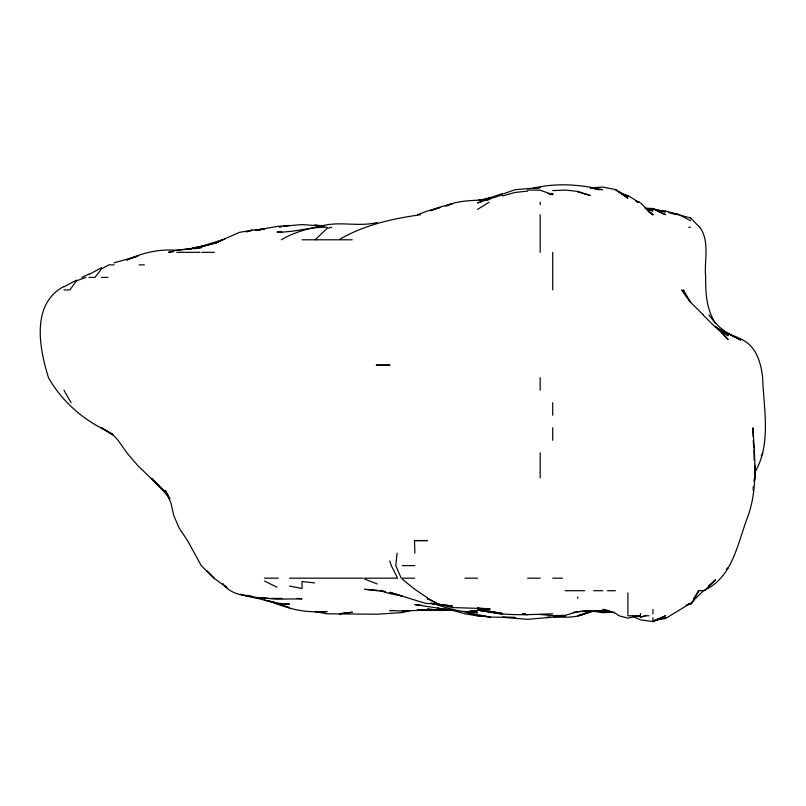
<?xml version="1.0" encoding="UTF-8"?>
<svg xmlns="http://www.w3.org/2000/svg" width="806" height="806" viewBox="0 0 806 806"><rect width="100%" height="100%" fill="white"/><g stroke="black" fill="none" stroke-linecap="round" stroke-linejoin="round"><path stroke-width="1.21" d="M397.076 553.107L395.786 565.641L401.227 578.174M754.537 472.921C771.664 444.287 763.675 409.186 762.647 377.651C760.975 363.194 756.794 347.588 743.021 340.061C735.354 335.89 726.77 333.654 719.053 329.533M754.819 467.812L755.343 465.384L755.212 477.918L754.023 481.152M754.053 480.074L754.607 477.918M753.147 436.56L752.965 427.785C754.517 457.042 758.053 487.207 748.21 515.518C737.611 542.458 733.138 578.114 703.104 590.707L698.772 590.707L692.072 603.241L690.571 604.349L686.007 605.175M761.207 455.984L762.899 452.851M693.372 599.06L698.772 590.707M85.93 277.395L76.469 280.861L69.89 289.928L63.936 289.928M704.585 590.707L715.637 579.675L708.474 585.982M691.558 602.374L703.104 591.1M315.156 239.795L327.125 228.38L331.729 227.262M726.236 569.298L728.171 567.746M477.515 209.429L489.071 202.195M339.658 239.372C364.201 224.874 392.512 218.688 420.45 214.728M281.304 239.795C295.208 231.443 311.358 227.836 327.125 224.763C343.789 222.053 360.776 226.738 377.258 222.446M89.003 274.534L101.536 267.723M63.936 286.452C30.87 303.852 39.262 348.273 48.491 377.651C60.45 398.889 79.25 416.43 100.69 427.785L113.021 434.515L101.536 427.785L114.069 435.935L118.069 440.318L126.905 452.851L137.604 465.384L163.537 490.451L151.669 478.311L170.056 498.41M63.936 286.845L76.469 280.135L76.469 280.861M655.248 619.995L665.504 618.524L690.571 603.241L688.294 603.855M81.819 277.395L89.003 274.04M632.589 616.278L640.438 619.824L652.971 621.607L665.504 615.774L654.109 620.751M445.617 206.104C459.027 199.757 474.351 200.765 488.799 199.606L478.764 200.311M430.807 210.618L439.915 207.122L452.448 203.646L446.756 205.832M417.528 214.728L427.382 210.991L439.915 207.485L430.807 210.709M482.069 200.432L502.581 193.551M503.72 193.692L515.115 189.672L540.181 187.617L535.617 188.231M485.494 199.354L490.048 197.802L478.653 200.351M502.581 194.78L477.515 202.82L480.93 202.195M246.233 231.896L251.925 230.123L264.459 229.136L255.351 230.153M217.67 242.505L193.823 248.691M247.371 231.634L251.925 230.274L239.392 232.36L214.336 243.483L222.819 239.795L214.336 243.241L193.823 248.641M652.971 621.245L665.504 617.497L665.504 618.524M224.622 239.15L201.802 246.183L189.269 249.155L201.802 246.273L189.269 248.943L177.874 250.203M502.581 195.908L515.115 192.433L527.648 191.113M649.001 615.774L645.687 615.774L640.438 617.215L640.438 613.537M114.069 262.837L137.997 256.106L126.602 260.036C142.39 252.893 159.306 248.691 176.736 250.323M410.294 610.605L402.315 612.55L377.258 614.222L327.125 613.809L314.592 611.542L327.125 611.643C310.894 612.5 294.14 611.18 279.269 604.137M641.485 616.792L645.687 615.774M596.007 610.595L577.771 615.774L590.304 611.2C579.292 617.809 566.326 617.839 553.964 616.55M256.489 230.173L276.992 226.446L289.525 225.458L284.971 226.113M655.248 619.814L665.504 617.497M638.402 615.774L627.904 618.111L618.998 615.774L615.371 613.235L602.838 609.376L609.679 610.827M533.34 188.161C556.231 182.72 579.756 184.443 602.495 189.672L598.838 189.521M257.628 230.143L264.459 228.884L255.351 230.083M194.961 248.681L201.802 247.472L176.736 250.172L168.525 252.328L173.219 251.774M283.833 226.133L302.059 224.592L323.71 226.143M589.166 610.525L573.217 612.288M479.792 200.311L490.048 198.971L478.653 200.271M549.289 193.893L552.715 193.531L552.715 194.599L550.206 194.427M553.863 616.681L558.477 616.227M282.009 598.425L270.725 598.485M434.908 609.779L402.315 610.998L389.782 610.595L393.55 610.424M565.238 616.066L527.648 619.33L502.581 617.275L515.115 617.477L490.048 617.084L464.981 611.996L477.515 615.774L490.048 616.892L477.515 615.774M546.448 617.295L550.206 616.993M553.863 616.389L557.329 616.157M590.304 187.808L602.838 187.093L615.371 189.491L627.904 198.155L615.371 189.672L627.904 196.352L625.627 195.687M522.631 613.9L525.139 613.779M552.715 190.619L565.238 190.045L577.771 191.405L590.304 195.526L577.771 191.919M614.122 612.177L602.838 612.691L591.443 611.039M553.964 616.429L561.48 616.187M429.89 609.638L427.382 609.709L439.915 609.88L437.406 609.719M552.715 613.819C527.426 614.635 502.219 616.53 477.515 609.517L502.581 613.457L477.515 610.233L496.879 612.54M469.999 610.847L477.515 610.706C461.264 614.474 446.071 606.616 430.555 603.241L434.071 603.694M547.697 193.611L552.715 193.531M636.266 201.53L639.46 202.195L635.994 201.288M647.772 210.759L652.971 214.728L647.188 209.963M327.125 227.262C310.229 226.829 294.059 232.571 276.992 232.098L282.009 232.188M688.798 227.262L690.571 227.262M302.059 239.795L352.192 239.795M176.736 252.328L200.039 252.328M201.802 252.328L214.336 252.328M114.069 264.862L108.911 264.862L101.536 268.892L94.917 277.395L89.003 277.395M139.136 264.862L144.355 264.862M101.536 277.395L107.974 277.395M414.496 540.574L427.382 540.574L414.496 540.574L414.848 553.107M402.315 565.641L414.848 565.641M264.459 578.174L278.342 578.174M289.525 578.174L363.234 578.174M364.725 578.174L397.529 578.174L391.333 565.641L389.782 560.936M402.315 578.174L414.848 578.174M464.981 578.174L477.515 578.174M527.648 578.174L540.181 578.174M552.715 578.174L562.497 578.174M565.238 590.707L584.703 590.707M593.589 590.707L602.838 590.707M607.381 590.707L615.371 590.707M640.438 615.774L627.904 615.774L627.904 604.198M527.648 189.994L540.181 190.236L552.715 194.599M522.631 614.454L527.648 614.585L522.631 614.152M645.455 208.26L652.971 208.472L665.504 214.728L652.971 208.825L665.504 211.877L660.95 211.202M324.617 225.791L314.592 225.176L322.571 226.053M433.648 609.487L427.382 609.104L439.915 610.474L452.448 610.323L464.981 613.779L476.598 615.774M268.217 598.334L251.925 597.367L240.531 594.284M379.656 590.405L382.054 590.556M656.729 210.285L665.504 210.87L678.037 214.728L672.335 213.61M452.448 610.515L439.915 609.648L452.448 610.323L414.848 604.581L421.689 605.316M417.357 609.739L427.382 610.434L418.616 609.759M377.258 590.244L364.725 589.327L385.026 591.644M256.943 597.427L251.925 596.984L276.992 603.241L289.525 604.188L275.743 603.241L264.459 600.047M259.451 597.649L276.992 599.17L302.059 598.858L297.041 598.405M635.793 616.197L640.438 616.61L640.216 615.774M540.181 614.464L552.715 615.623L565.238 615.331L577.771 611.734L590.304 610.686L611.956 611.704M645.455 208.603L652.971 209.318L646.13 208.452M443.33 608.953L452.448 609.85M314.592 582.899L302.059 581.489L302.059 588.481L289.525 586.073M437.577 604.137L439.915 604.44L425.135 603.241L389.782 592.339L402.315 596.097L389.782 593.599L380.583 590.707L385.187 591.544M477.515 608.107L490.048 609.719L477.515 608.359L490.048 608.711L452.448 607.573L439.915 604.429L452.448 606.011L439.915 604.591L436.187 603.241L427.382 598.294M468.397 611.432L477.515 612.721L471.822 611.291M668.92 212.754L678.037 214.064M241.679 594.425L243.956 594.868M246.233 595.312L251.925 596.43C241.236 595.684 229.297 593.045 222.919 583.564M490.048 611.683L502.581 614.263M437.638 608.117L439.915 608.611M622.212 194.226L627.904 195.515L638.644 202.195M679.176 215.021L690.571 217.942L699.638 227.262M647.278 209.479L652.971 210.95L644.991 208.089M430.807 599.835L427.382 598.717L436.399 602.737M279.269 604.057L289.525 607.714L276.992 604.157L269.033 600.692M272.418 601.568L275.833 602.828M722.468 331.236L728.171 333.352L740.694 340.061L728.171 333.704L720.02 327.528L715.637 323.025M364.725 579.091L377.258 583.997M717.914 328.949L728.171 333.352L716.776 328.052M264.459 581.025L276.992 587.211M679.347 214.728L690.571 220.814M717.723 328.898L728.171 335.739L716.725 327.528L728.171 339.507L715.637 326.239M648.79 211.968L652.971 214.728M427.382 597.75L414.848 589.337L402.315 579.262M214.336 578.456L226.859 587.665L225.287 585.942M214.023 578.174L201.268 565.641L187.516 540.574L179.144 528.051L173.753 515.518L170.912 502.984L165.371 490.451L168.827 496.718M703.104 314.703L690.571 302.24L681.775 289.928L690.571 302.462L683.428 289.928L684.344 292.205M703.104 314.995L715.637 327.528M206.81 570.658L214.336 578.174M640.438 202.719L652.356 214.728M168.061 495.267L164.202 490.451L169.592 498.803M708.958 314.995L714.892 322.612M63.936 390.185L71.079 402.718M699.87 227.262C710.177 242.022 703.97 260.781 705.693 277.395C705.431 293.303 706.63 309.897 715.637 323.569M753.227 440.318L753.801 447.874M753.993 450.363L754.194 460.367M753.227 486.884L753.227 490.451M690.571 217.942L690.571 218.789M652.971 609.447L652.971 613.84M652.971 617.829L652.971 621.607M627.904 592.974L627.904 603.241M577.771 597.004L577.771 598.435M552.715 252.328L552.715 289.928M552.715 402.718L552.715 415.251M552.715 427.785L552.715 440.318M540.181 202.195L540.181 204.684M540.181 214.728L540.181 252.328M540.181 377.651L540.181 390.185M540.181 452.851L540.181 477.918M281.546 226.506L279.269 226.889L281.546 226.607M406.879 610.505L402.315 611.079L406.879 610.525M352.192 612.238L339.658 613.749L352.192 612.238M389.782 365.128L376.352 365.128L389.782 365.128M602.838 610.948L591.564 610.898L602.838 610.948M598.949 189.672L590.304 187.647L598.949 189.672"/></g></svg>
